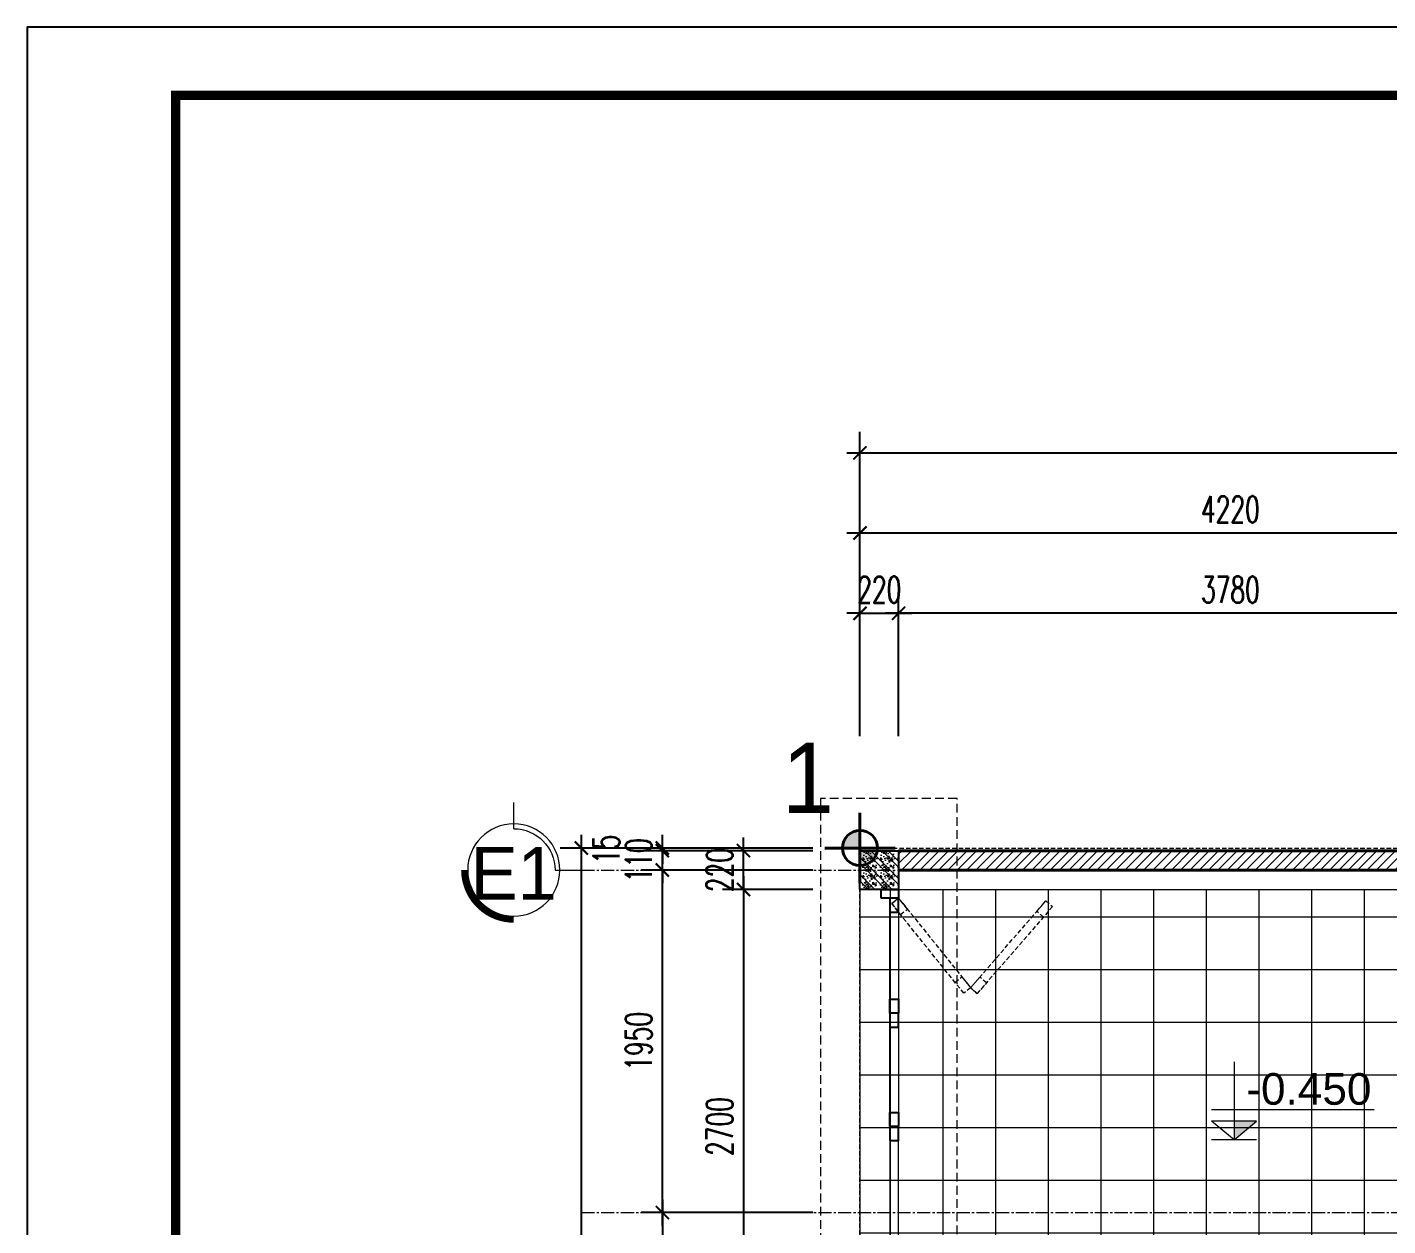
# Model space of a CAD drawing. Header units: millimetres. Extents: x -229618 to 2906, y -178063 to 96806.
# Drawn here: x -217616 to -209867, y -28820 to -21997 of the extents above; entities that cross this region are included whole.
import ezdxf
from ezdxf.enums import TextEntityAlignment as Align

# ---------------------------------------------------------------- set-up
doc = ezdxf.new("R2010")
doc.units = ezdxf.units.MM
doc.header["$LTSCALE"] = 200
doc.header["$MEASUREMENT"] = 0
doc.header["$PDMODE"] = 3
doc.header["$PDSIZE"] = 50
doc.linetypes.add('CENTER2', pattern=[1.125, 0.75, -0.125, 0.125, -0.125])
doc.linetypes.add('DASHED2', pattern=[0.375, 0.25, -0.125])
doc.layers.get('0').update_dxf_attribs({"color": 95, "linetype": 'CONTINUOUS'})
doc.layers.get('DEFPOINTS').update_dxf_attribs({"linetype": 'CONTINUOUS'})
for name, color, linetype, lineweight in [('cat', 1, 'CONTINUOUS', 40), ('hatch', 250, 'CONTINUOUS', 5), ('khuat', 8, 'DASHED2', 15), ('nho', 252, 'CONTINUOUS', 15), ('thay', 7, 'CONTINUOUS', 18), ('tim', 18, 'CENTER2', 9)]:
    doc.layers.add(name, color=color, linetype=linetype, lineweight=lineweight)
for name, color, linetype in [('COT', 2, 'CONTINUOUS'), ('DIM', 251, 'CONTINUOUS'), ('KHUNGTEN', 7, 'CONTINUOUS'), ('MANH', 9, 'CONTINUOUS'), ('TEXT', 33, 'CONTINUOUS')]:
    doc.layers.add(name, color=color, linetype=linetype)
doc.layers.add('in', color=203, linetype='CONTINUOUS', lineweight=5, plot=False)
doc.styles.add('Aria H iso', font='Vharial_0.ttf')
doc.styles.add('Arial N  iso', font='vnarialn_0.ttf')
doc.styles.add('dam', font='Vhavanb_0.ttf', dxfattribs={"width": 0.9, "height": 450})
doc.styles.add('Scale', font='vnsimli.shx', dxfattribs={"width": 0.65, "bigfont": 'bigfont.shx'})
doc.dimstyles.new('Scale', dxfattribs={"dimscale": 75, "dimtxt": 2, "dimasz": 1, "dimexe": 1.6, "dimexo": 0, "dimgap": 0.8, "dimtad": 1, "dimdec": 0, "dimzin": 0, "dimdsep": 46, "dimtxsty": 'Scale', "dimblk": 'ARCHTICK', "dimcen": 0.1, "dimdle": 1, "dimclrd": 256, "dimclre": 256, "dimclrt": 3, "dimadec": 0, "dimazin": 0, "dimtfac": 1, "dimtdec": 0, "dimtix": 1, "dimtmove": 2, "dimatfit": 3, "dimldrblk": 'ARCHTICK', "dimfxl": 0, "dimtolj": 1, "dimtzin": 0, "dimarcsym": 0})

# ---------------------------------------------------------------- blocks, each defined once
blk = doc.blocks.new('KhungA3')
at = {"layer": 'DEFPOINTS', "color": 8}
blk.add_lwpolyline([(-3.74, 3.81), (416.31, 3.81), (416.31, 300.81), (-3.74, 300.81)], close=True, dxfattribs=at)
at = {"layer": 'KHUNGTEN', "color": 4, "const_width": 0.724}
blk.add_lwpolyline([(7.54, 8.99), (411.13, 8.99), (411.13, 295.64), (7.54, 295.64)], close=True, dxfattribs=at)
blk = doc.blocks.new('cao do')
at = {"layer": 'thay'}
for p, q in [((0, 444.6), (0, 0)), ((798.2, 170.2), (-128.3, 170.2)), ((0, 0), (-127.9, 106.1)), ((127.9, 106.1), (-127.9, 106.1)), ((0, 0), (127.9, 106.1))]:
    blk.add_line(p, q, dxfattribs=at)
at = {"layer": 'thay', "ltscale": 600}
blk.add_line((128.3, 0), (-128.3, 0), dxfattribs=at)
at = {"layer": 'thay', "color": 150, "ltscale": 600}
blk.add_solid([(0, 0), (0, 106.1), (127.9, 106.1)], dxfattribs=at)
at = {"layer": 'TEXT', "style": 'Arial N  iso'}
blk.add_attdef('%%P0.000', text='', height=200, dxfattribs=at).set_placement((69.5, 290), align=Align.MIDDLE_LEFT)
blk = doc.blocks.new('_ArchTick')
at = {"color": 0, "linetype": 'ByBlock', "const_width": 0.15}
blk.add_lwpolyline([(-0.5, -0.5), (0.5, 0.5)], dxfattribs=at)
blk = doc.blocks.new('*D325')
at = {"layer": 'DEFPOINTS', "color": 0, "linetype": 'Continuous'}
for p in [(-212653, -25333.1), (-212653, -26031.6), (-208873, -26031.6)]:
    blk.add_point(p, dxfattribs=at)
at = {"layer": 'DIM', "linetype": 'Continuous', "lineweight": -2}
for p, q in [((-212653, -26031.6), (-212653, -25213.1)), ((-208873, -26031.6), (-208873, -25213.1)), ((-208798, -25333.1), (-212728, -25333.1))]:
    blk.add_line(p, q, dxfattribs=at)
at = {"layer": 'DIM', "linetype": 'Continuous', "lineweight": -2, "xscale": 75, "yscale": 75, "zscale": 75, "rotation": 180}
blk.add_blockref('_ArchTick', (-212653, -25333.1), dxfattribs=at)
at = {"layer": 'DIM', "linetype": 'Continuous', "lineweight": -2, "xscale": 75, "yscale": 75, "zscale": 75}
blk.add_blockref('_ArchTick', (-208873, -25333.1), dxfattribs=at)
at = {"layer": 'DIM', "color": 3, "linetype": 'Continuous', "insert": (-210763, -25198.1), "char_height": 150, "attachment_point": 5, "style": 'Scale'}
blk.add_mtext('\\A1;3780', dxfattribs=at)
blk = doc.blocks.new('*D65')
at = {"layer": 'DEFPOINTS', "color": 0, "linetype": 'Continuous'}
for p in [(-192873, -24419.5), (-212873, -26031.6), (-192873, -26031.6)]:
    blk.add_point(p, dxfattribs=at)
at = {"layer": 'DIM', "linetype": 'Continuous', "lineweight": -2}
for p, q in [((-212873, -26031.6), (-212873, -24299.5)), ((-192873, -26031.6), (-192873, -24299.5)), ((-212948, -24419.5), (-192798, -24419.5))]:
    blk.add_line(p, q, dxfattribs=at)
at = {"layer": 'DIM', "linetype": 'Continuous', "lineweight": -2, "xscale": 75, "yscale": 75, "zscale": 75, "rotation": 180}
blk.add_blockref('_ArchTick', (-212873, -24419.5), dxfattribs=at)
at = {"layer": 'DIM', "linetype": 'Continuous', "lineweight": -2, "xscale": 75, "yscale": 75, "zscale": 75}
blk.add_blockref('_ArchTick', (-192873, -24419.5), dxfattribs=at)
at = {"layer": 'DIM', "color": 3, "linetype": 'Continuous', "insert": (-202873, -24284.5), "char_height": 150, "attachment_point": 5, "style": 'Scale'}
blk.add_mtext('\\A1;20000', dxfattribs=at)
blk = doc.blocks.new('*D77')
at = {"layer": 'DEFPOINTS', "color": 0, "linetype": 'Continuous'}
for p in [(-213998.4, -26794.5), (-213142.4, -26794.5), (-213142.4, -28744.5)]:
    blk.add_point(p, dxfattribs=at)
at = {"layer": 'DIM', "linetype": 'Continuous', "lineweight": -2}
for p, q in [((-213998.4, -28819.5), (-213998.4, -26719.5)), ((-213142.4, -26794.5), (-214118.4, -26794.5)), ((-213142.4, -28744.5), (-214118.4, -28744.5))]:
    blk.add_line(p, q, dxfattribs=at)
at = {"layer": 'DIM', "linetype": 'Continuous', "lineweight": -2, "xscale": 75, "yscale": 75, "zscale": 75}
for p, rotation in [((-213998.4, -26794.5), 90), ((-213998.4, -28744.5), 270)]:
    blk.add_blockref('_ArchTick', p, dxfattribs=dict(at, rotation=rotation))
at = {"layer": 'DIM', "color": 3, "linetype": 'Continuous', "insert": (-214133.4, -27769.5), "char_height": 150, "attachment_point": 5, "rotation": 90, "style": 'Scale'}
blk.add_mtext('\\A1;1950', dxfattribs=at)
blk = doc.blocks.new('*D78')
at = {"layer": 'DEFPOINTS', "color": 0, "linetype": 'Continuous'}
for p in [(-213998.4, -26684.5), (-213142.4, -26684.5), (-213142.4, -26794.5)]:
    blk.add_point(p, dxfattribs=at)
at = {"layer": 'DIM', "linetype": 'Continuous', "lineweight": -2}
for p, q in [((-213998.4, -26684.5), (-213998.4, -26609.5)), ((-213142.4, -26684.5), (-214118.4, -26684.5)), ((-213998.4, -26794.5), (-213998.4, -26684.5)), ((-213142.4, -26794.5), (-214118.4, -26794.5)), ((-213998.4, -26794.5), (-213998.4, -26869.5))]:
    blk.add_line(p, q, dxfattribs=at)
at = {"layer": 'DIM', "linetype": 'Continuous', "lineweight": -2, "xscale": 75, "yscale": 75, "zscale": 75}
for p, rotation in [((-213998.4, -26684.5), 270), ((-213998.4, -26794.5), 90)]:
    blk.add_blockref('_ArchTick', p, dxfattribs=dict(at, rotation=rotation))
at = {"layer": 'DIM', "color": 3, "linetype": 'Continuous', "insert": (-214133.4, -26739.5), "char_height": 150, "attachment_point": 5, "rotation": 90, "style": 'Scale'}
blk.add_mtext('\\A1;110', dxfattribs=at)
blk = doc.blocks.new('*D80')
at = {"layer": 'DEFPOINTS', "color": 0, "linetype": 'Continuous'}
for p in [(-214460, -26669.5), (-213142.4, -26669.5), (-213142.4, -36669.5)]:
    blk.add_point(p, dxfattribs=at)
at = {"layer": 'DIM', "linetype": 'Continuous', "lineweight": -2}
for p, q in [((-214460, -36744.5), (-214460, -26594.5)), ((-213142.4, -26669.5), (-214580, -26669.5)), ((-213142.4, -36669.5), (-214580, -36669.5))]:
    blk.add_line(p, q, dxfattribs=at)
at = {"layer": 'DIM', "linetype": 'Continuous', "lineweight": -2, "xscale": 75, "yscale": 75, "zscale": 75}
for p, rotation in [((-214460, -26669.5), 90), ((-214460, -36669.5), 270)]:
    blk.add_blockref('_ArchTick', p, dxfattribs=dict(at, rotation=rotation))
at = {"layer": 'DIM', "color": 3, "linetype": 'Continuous', "insert": (-214595, -31669.5), "char_height": 150, "attachment_point": 5, "rotation": 90, "style": 'Scale'}
blk.add_mtext('\\A1;10000', dxfattribs=at)
blk = doc.blocks.new('tr')
at = {"layer": 'thay', "ltscale": 600}
for p, q in [((0, -200), (0, 0)), ((313, -513), (513, -513))]:
    blk.add_line(p, q, dxfattribs=at)
at = {"layer": 'thay', "ltscale": 600, "const_width": 50}
blk.add_lwpolyline([(-375, -513, 0.414214), (0, -888, 0.414214)], format="xyb", dxfattribs=at)
at = {"layer": 'thay', "ltscale": 600}
blk.add_circle((0, -513), 350, dxfattribs=at)
blk.add_arc((0, -513), 313, 0, 90, dxfattribs=at)
at = {"layer": 'TEXT', "linetype": 'Continuous', "style": 'Aria H iso'}
blk.add_attdef('A', text='', height=350, dxfattribs=at).set_placement((0, -671), align=Align.CENTER)
blk = doc.blocks.new('*D81')
at = {"layer": 'DEFPOINTS', "color": 0, "linetype": 'Continuous'}
for p in [(-213998.4, -26669.5), (-213142.4, -26669.5), (-213142.4, -26684.5)]:
    blk.add_point(p, dxfattribs=at)
at = {"layer": 'DIM', "linetype": 'Continuous', "lineweight": -2}
for p, q in [((-213998.4, -26669.5), (-213998.4, -26594.5)), ((-213142.4, -26669.5), (-214118.4, -26669.5)), ((-213142.4, -26684.5), (-214118.4, -26684.5)), ((-213998.4, -26684.5), (-213998.4, -26669.5)), ((-213998.4, -26684.5), (-213998.4, -26759.5))]:
    blk.add_line(p, q, dxfattribs=at)
at = {"layer": 'DIM', "linetype": 'Continuous', "lineweight": -2, "xscale": 75, "yscale": 75, "zscale": 75}
for p, rotation in [((-213998.4, -26669.5), 270), ((-213998.4, -26684.5), 90)]:
    blk.add_blockref('_ArchTick', p, dxfattribs=dict(at, rotation=rotation))
at = {"layer": 'DIM', "color": 3, "linetype": 'Continuous', "insert": (-214317.8, -26677), "char_height": 150, "attachment_point": 5, "rotation": 90, "style": 'Scale'}
blk.add_mtext('\\A1;15', dxfattribs=at)
blk = doc.blocks.new('*D83')
at = {"layer": 'DEFPOINTS', "color": 0, "linetype": 'Continuous'}
for p in [(-213536.8, -26684.5), (-213142.4, -26684.5), (-213142.4, -26905)]:
    blk.add_point(p, dxfattribs=at)
at = {"layer": 'DIM', "linetype": 'Continuous', "lineweight": -2}
for p, q in [((-213536.8, -26684.5), (-213536.8, -26609.5)), ((-213142.4, -26684.5), (-213656.8, -26684.5)), ((-213536.8, -26905), (-213536.8, -26684.5)), ((-213142.4, -26905), (-213656.8, -26905)), ((-213536.8, -26905), (-213536.8, -26980))]:
    blk.add_line(p, q, dxfattribs=at)
at = {"layer": 'DIM', "linetype": 'Continuous', "lineweight": -2, "xscale": 75, "yscale": 75, "zscale": 75}
for p, rotation in [((-213536.8, -26684.5), 270), ((-213536.8, -26905), 90)]:
    blk.add_blockref('_ArchTick', p, dxfattribs=dict(at, rotation=rotation))
at = {"layer": 'DIM', "color": 3, "linetype": 'Continuous', "insert": (-213671.8, -26794.8), "char_height": 150, "attachment_point": 5, "rotation": 90, "style": 'Scale'}
blk.add_mtext('\\A1;220', dxfattribs=at)
blk = doc.blocks.new('*D84')
at = {"layer": 'DEFPOINTS', "color": 0, "linetype": 'Continuous'}
for p in [(-213142.4, -26905), (-213536.8, -29604.5), (-213142.4, -29604.5)]:
    blk.add_point(p, dxfattribs=at)
at = {"layer": 'DIM', "linetype": 'Continuous', "lineweight": -2}
for p, q in [((-213536.8, -26830), (-213536.8, -29679.5)), ((-213142.4, -26905), (-213656.8, -26905)), ((-213142.4, -29604.5), (-213656.8, -29604.5))]:
    blk.add_line(p, q, dxfattribs=at)
at = {"layer": 'DIM', "linetype": 'Continuous', "lineweight": -2, "xscale": 75, "yscale": 75, "zscale": 75}
for p, rotation in [((-213536.8, -26905), 90), ((-213536.8, -29604.5), 270)]:
    blk.add_blockref('_ArchTick', p, dxfattribs=dict(at, rotation=rotation))
at = {"layer": 'DIM', "color": 3, "linetype": 'Continuous', "insert": (-213671.8, -28254.8), "char_height": 150, "attachment_point": 5, "rotation": 90, "style": 'Scale'}
blk.add_mtext('\\A1;2700', dxfattribs=at)
blk = doc.blocks.new('*D88')
at = {"layer": 'DEFPOINTS', "color": 0, "linetype": 'Continuous'}
for p in [(-212653, -25333.1), (-212873, -26031.6), (-212653, -26031.6)]:
    blk.add_point(p, dxfattribs=at)
at = {"layer": 'DIM', "linetype": 'Continuous', "lineweight": -2}
for p, q in [((-212873, -26031.6), (-212873, -25213.1)), ((-212653, -26031.6), (-212653, -25213.1)), ((-212873, -25333.1), (-212948, -25333.1)), ((-212873, -25333.1), (-212653, -25333.1)), ((-212653, -25333.1), (-212578, -25333.1))]:
    blk.add_line(p, q, dxfattribs=at)
at = {"layer": 'DIM', "linetype": 'Continuous', "lineweight": -2, "xscale": 75, "yscale": 75, "zscale": 75}
blk.add_blockref('_ArchTick', (-212873, -25333.1), dxfattribs=at)
at = {"layer": 'DIM', "linetype": 'Continuous', "lineweight": -2, "xscale": 75, "yscale": 75, "zscale": 75, "rotation": 180}
blk.add_blockref('_ArchTick', (-212653, -25333.1), dxfattribs=at)
at = {"layer": 'DIM', "color": 3, "linetype": 'Continuous', "insert": (-212763, -25198.1), "char_height": 150, "attachment_point": 5, "style": 'Scale'}
blk.add_mtext('\\A1;220', dxfattribs=at)
blk = doc.blocks.new('*D89')
at = {"layer": 'DEFPOINTS', "color": 0, "linetype": 'Continuous'}
for p in [(-212873, -24876.3), (-212873, -26031.6), (-208653, -26031.6)]:
    blk.add_point(p, dxfattribs=at)
at = {"layer": 'DIM', "linetype": 'Continuous', "lineweight": -2}
for p, q in [((-212873, -26031.6), (-212873, -24756.3)), ((-208653, -26031.6), (-208653, -24756.3)), ((-208578, -24876.3), (-212948, -24876.3))]:
    blk.add_line(p, q, dxfattribs=at)
at = {"layer": 'DIM', "linetype": 'Continuous', "lineweight": -2, "xscale": 75, "yscale": 75, "zscale": 75, "rotation": 180}
blk.add_blockref('_ArchTick', (-212873, -24876.3), dxfattribs=at)
at = {"layer": 'DIM', "linetype": 'Continuous', "lineweight": -2, "xscale": 75, "yscale": 75, "zscale": 75}
blk.add_blockref('_ArchTick', (-208653, -24876.3), dxfattribs=at)
at = {"layer": 'DIM', "color": 3, "linetype": 'Continuous', "insert": (-210763, -24741.3), "char_height": 150, "attachment_point": 5, "style": 'Scale'}
blk.add_mtext('\\A1;4220', dxfattribs=at)
blk = doc.blocks.new('*D91')
at = {"layer": 'DEFPOINTS', "color": 0, "linetype": 'Continuous'}
for p in [(-213142.4, -28744.5), (-213998.4, -29944.5), (-213142.4, -29944.5)]:
    blk.add_point(p, dxfattribs=at)
at = {"layer": 'DIM', "linetype": 'Continuous', "lineweight": -2}
for p, q in [((-213998.4, -28669.5), (-213998.4, -30019.5)), ((-213142.4, -28744.5), (-214118.4, -28744.5)), ((-213142.4, -29944.5), (-214118.4, -29944.5))]:
    blk.add_line(p, q, dxfattribs=at)
at = {"layer": 'DIM', "linetype": 'Continuous', "lineweight": -2, "xscale": 75, "yscale": 75, "zscale": 75}
for p, rotation in [((-213998.4, -28744.5), 90), ((-213998.4, -29944.5), 270)]:
    blk.add_blockref('_ArchTick', p, dxfattribs=dict(at, rotation=rotation))
at = {"layer": 'DIM', "color": 3, "linetype": 'Continuous', "insert": (-214133.4, -29344.5), "char_height": 150, "attachment_point": 5, "rotation": 90, "style": 'Scale'}
blk.add_mtext('\\A1;1200', dxfattribs=at)
blk = doc.blocks.new('A$C028E5273')
at = {"layer": 'hatch', "linetype": 'Continuous'}
h = blk.add_hatch(color=256, dxfattribs=at)
h.paths.add_polyline_path([(0, 100, 0.414214), (-100, 0), (0, 0)])
h.paths.add_polyline_path([(100, 0), (0, 0), (0, -100, 0.414214)])
at = {"layer": 'cat'}
for p, q in [((0, -200), (0, 200)), ((-200, 0), (200, 0))]:
    blk.add_line(p, q, dxfattribs=at)
blk.add_circle((0, 0), 100, dxfattribs=at)

msp = doc.modelspace()

# ---------------------------------------------------------------- hatches: boundary and pattern name
at = {"layer": 'hatch'}
h = msp.add_hatch(dxfattribs=at)
h.set_pattern_fill('BT', color=256, scale=100, style=0)
h.set_pattern_definition([(0, (2419.03, -65767.04), (0, -100), [0, -100]), (0, (2348.38, -65810.28), (0, -100), [0, -100]), (0, (2351.51, -65792.67), (0, -100), [0, -100]), (0, (2386.74, -65800.88), (0, -100), [0, -100]), (0, (2367.76, -65829.64), (0, -100), [0, -100]), (0, (2362.67, -65816.93), (0, -100), [0, -100]), (0, (2371.67, -65838.25), (0, -100), [0, -100]), (0, (2357.78, -65846.66), (0, -100), [0, -100]), (0, (2376.95, -65824.75), (0, -100), [0, -100]), (0, (2344.86, -65825.14), (0, -100), [0, -100]), (0, (2408.85, -65825.53), (0, -100), [0, -100]), (0, (2423.33, -65828.27), (0, -100), [0, -100]), (0, (2415.9, -65818.1), (0, -100), [0, -100]), (0, (2418.05, -65804.41), (0, -100), [0, -100]), (0, (2392.02, -65816.34), (0, -100), [0, -100]), (0, (2391.24, -65788.76), (0, -100), [0, -100]), (0, (2391.24, -65780.15), (0, -100), [0, -100]), (0, (2343.88, -65778.19), (0, -100), [0, -100]), (0, (2383.41, -65789.93), (0, -100), [0, -100]), (0, (2383.8, -65756.67), (0, -100), [0, -100]), (0, (2373.04, -65778), (0, -100), [0, -100]), (0, (2373.82, -65768.21), (0, -100), [0, -100]), (0, (2360.91, -65760.98), (0, -100), [0, -100]), (0, (2367.56, -65774.28), (0, -100), [0, -100]), (0, (2362.86, -65778.39), (0, -100), [0, -100]), (315, (2415.726, -65775.316), (0, -100.00003), [8, -133.4214]), (225, (2421.38, -65780.97), (-100.00003, 0), [8, -133.4214]), (90, (2415.73, -65786.63), (100, 2e-14), [11.3137, -88.6863]), (180, (2412.25, -65776.59), (-1e-14, 100), [12, -88]), (90, (2400.25, -65776.59), (100, 2e-14), [12, -88]), (315, (2400.254, -65764.59), (0, -100.00003), [16.9706, -124.4508]), (270, (2375.25, -65783.51), (-100, -6e-15), [16.8, -83.2]), (180, (2375.25, -65800.31), (-1e-14, 100), [16.8, -83.2]), (45, (2358.45, -65800.305), (100.00003, 2e-14), [23.7588, -117.6626]), (225, (2361.02, -65765.524), (-100.00003, 0), [7, -134.4214]), (135, (2356.07, -65770.474), (-1e-14, 100.00003), [7, -134.4214]), (0, (2351.12, -65765.52), (0, -100), [9.8995, -90.1005]), (0, (2397.57, -65833.13), (0, -100), [13.75, -86.25]), (270, (2411.32, -65833.13), (-100, -6e-15), [13.75, -86.25]), (135, (2411.32, -65846.88), (-1e-14, 100.00003), [19.4454, -121.9759]), (90, (2386.01, -65835.12), (100, 2e-14), [12.5, -87.5]), (0, (2386.01, -65822.62), (0, -100), [12.5, -87.5]), (225, (2398.505, -65822.62), (-100.00003, 0), [17.6777, -123.7437]), (315, (2392.365, -65838.97), (0, -100.00003), [8.5, -132.9214]), (225, (2398.375, -65844.98), (-100.00003, 0), [8.5, -132.9214]), (90, (2392.36, -65850.99), (100, 2e-14), [12.0208, -87.9792]), (225, (2353.1, -65831.77), (-100.00003, 0), [14.1421, -127.2792]), (0, (2343.1, -65831.77), (0, -100), [10, -90]), (90, (2343.1, -65841.77), (100, 2e-14), [10, -90]), (315, (2335.734, -65754.21), (-49.497475, -49.497475), []), (315, (2370.734, -65754.21), (-49.497475, -49.497475), [])])
h.paths.add_polyline_path([(-212873, -26684.5), (-212653, -26684.5), (-212653, -26904.5), (-212873, -26904.5)])
at = {"layer": 'hatch', "linetype": 'Continuous'}
h = msp.add_hatch(dxfattribs=at)
h.set_pattern_fill('ANSI31', color=256, scale=300, style=0)
h.set_pattern_definition([(45, (-235340.12, -37193.56), (-26.516504, 26.516504), [])])
h.paths.add_polyline_path([(-208818, -26794.5), (-208818, -26684.5), (-207263, -26684.5), (-207263, -26794.5)])
h.paths.add_polyline_path([(-208928, -26684.5), (-208928, -26794.5), (-212653, -26794.5), (-212653, -26684.5)])
h = msp.add_hatch(dxfattribs=at)
h.set_pattern_fill('ANSI37', color=256, scale=2400, angle=45, style=0)
h.set_pattern_definition([(270, (0, -63660.4), (-300, -6e-14), []), (180, (0, -63660.4), (-6e-14, 300), [])])
h.paths.add_polyline_path([(-212653, -29604.5), (-212873, -29604.5), (-212873, -26904.5), (-207263, -26904.5), (-207263, -29724.5), (-208873, -29724.5), (-208873, -30164.5), (-209033, -30164.5), (-209033, -32234.5), (-212653, -32234.5), (-212653, -32124.5), (-212873, -32124.5), (-212873, -31124.5), (-212653, -31124.5)])

# ---------------------------------------------------------------- linework, layer by layer
at = {"layer": 'cat'}
for p, q in [((-212653, -26684.5), (-207263, -26684.5)), ((-212653, -26794.5), (-207263, -26794.5))]:
    msp.add_line(p, q, dxfattribs=at)
at = {"layer": 'COT', "linetype": 'Continuous'}
msp.add_lwpolyline([(-212873, -26684.5), (-212653, -26684.5), (-212653, -26904.5), (-212873, -26904.5)], close=True, dxfattribs=at)
at = {"layer": 'in', "linetype": 'Continuous'}
msp.add_lwpolyline([(-217616.4, -44271.6), (-186113.1, -44271.6), (-186113.1, -21996.6), (-217616.4, -21996.6)], close=True, dxfattribs=at)
at = {"layer": 'khuat'}
msp.add_lwpolyline([(-213097.5, -36892.9), (-212320.1, -36892.9), (-212320.1, -26386.9), (-213097.5, -26386.9)], close=True, dxfattribs=at)
at = {"layer": 'khuat', "linetype": 'DASHED2', "ltscale": 0.5}
msp.add_lwpolyline([(-212873, -36669.5), (-212873, -26669.5), (-192873, -26669.5), (-192873, -36669.5)], close=True, dxfattribs=at)
at = {"layer": 'khuat', "ltscale": 0.5}
for points in [[(-212692, -26985.9), (-212653, -26954.5), (-212242.7, -27465), (-212281.6, -27496.4)], [(-212641.9, -27048.2), (-212602.9, -27016.9), (-212653, -26954.5), (-212692, -26985.9)], [(-212204.9, -27497.8), (-212242.7, -27465), (-211814, -26969.8), (-211776.2, -27002.6)], [(-211828.5, -27063), (-211866.3, -27030.3), (-211814, -26969.8), (-211776.2, -27002.6)], [(-212331.8, -27434), (-212292.8, -27402.7), (-212242.7, -27465), (-212281.6, -27496.4)], [(-212152.5, -27437.3), (-212190.3, -27404.6), (-212242.7, -27465), (-212204.9, -27497.8)]]:
    msp.add_lwpolyline(points, close=True, dxfattribs=at)
at = {"layer": 'nho', "linetype": 'Continuous'}
for points in [[(-212703, -26954.5), (-212653, -26954.5), (-212653, -27609.5), (-212703, -27609.5)], [(-212703, -27609.5), (-212653, -27609.5), (-212653, -28254.8), (-212703, -28254.8)], [(-212703, -28900), (-212653, -28900), (-212653, -28254.8), (-212703, -28254.8)]]:
    msp.add_lwpolyline(points, close=True, dxfattribs=at)
at = {"layer": 'TEXT', "linetype": 'Continuous'}
for points in [[(-212753, -26954.5), (-212753, -26904.5), (-212653, -26904.5), (-212653, -26954.5)], [(-212703, -27034.5), (-212653, -27034.5), (-212653, -26954.5), (-212703, -26954.5)], [(-212703, -27529.5), (-212653, -27529.5), (-212653, -27609.5), (-212703, -27609.5)], [(-212703, -27689.5), (-212653, -27689.5), (-212653, -27609.5), (-212703, -27609.5)], [(-212703, -28174.8), (-212653, -28174.8), (-212653, -28254.8), (-212703, -28254.8)], [(-212703, -28334.8), (-212653, -28334.8), (-212653, -28254.8), (-212703, -28254.8)]]:
    msp.add_lwpolyline(points, close=True, dxfattribs=at)
at = {"layer": 'thay'}
for p, q in [((-212873, -26904.5), (-212873, -29834.5)), ((-212653, -26904.5), (-207263, -26904.5))]:
    msp.add_line(p, q, dxfattribs=at)
at = {"layer": 'tim', "ltscale": 0.5}
for p, q in [((-214460, -26794.5), (-191669.7, -26794.5)), ((-214460, -28744.5), (-191669.7, -28744.5))]:
    msp.add_line(p, q, dxfattribs=at)

# ---------------------------------------------------------------- block references
at = {"layer": 'DIM', "linetype": 'Continuous'}
msp.add_blockref('A$C028E5273', (-212873, -26669.5), dxfattribs=at)
at = {"layer": 'KHUNGTEN', "xscale": 75, "yscale": 75, "zscale": 75.00000000000009}
msp.add_blockref('KhungA3', (-217336, -44557.6), dxfattribs=at)
at = {"layer": 'MANH', "xscale": -0.75, "yscale": 0.75, "zscale": 0.75, "rotation": 270}
msp.add_blockref('tr', (-214460, -26794.5), dxfattribs=at)
at = {"layer": 'thay', "linetype": 'Continuous'}
ref = msp.add_blockref('cao do', (-210742, -28330.7), dxfattribs=at)
ref.add_attrib('%%P0.000', '-0.450', dxfattribs={"layer": 'TEXT', "height": 180, "style": 'Arial N  iso'}).set_placement((-210672.5, -28040.7), align=Align.MIDDLE_LEFT)

# ---------------------------------------------------------------- texts
at = {"layer": 'TEXT', "style": 'dam'}
msp.add_text('1', height=400, dxfattribs=at).set_placement((-213169.3, -26469.7), align=Align.CENTER)
at = {"layer": 'TEXT', "linetype": 'Continuous', "style": 'dam'}
msp.add_text('e1', height=300, dxfattribs=at).set_placement((-214844.9, -26813), align=Align.MIDDLE)

# ---------------------------------------------------------------- dimensions: what is measured, and where the dimension line sits
at = {"layer": 'DIM', "linetype": 'Continuous'}
for base, p2, picture, middle in [((-192873, -24419.5), (-192873, -26031.6), '*D65', (-202873, -24284.5)), ((-212653, -25333.1), (-212653, -26031.6), '*D88', (-212763, -25198.1))]:
    dim = msp.add_linear_dim(base=base, p1=(-212873, -26031.6), p2=p2, dimstyle='Scale', dxfattribs=at)
    dim.commit()
    dim.dimension.update_dxf_attribs({"geometry": picture, "text_midpoint": middle})
for base, p1, p2, picture, middle in [((-212873, -24876.3), (-208653, -26031.6), (-212873, -26031.6), '*D89', (-210763, -24741.3)), ((-212653, -25333.1), (-208873, -26031.6), (-212653, -26031.6), '*D325', (-210763, -25198.1))]:
    dim = msp.add_linear_dim(base=base, p1=p1, p2=p2, dimstyle='Scale', override={"dimfxl": 70}, dxfattribs=at)
    dim.commit()
    dim.dimension.update_dxf_attribs({"geometry": picture, "text_midpoint": middle})
dim = msp.add_linear_dim(base=(-213998.4, -26669.5), p1=(-213142.4, -26684.5), p2=(-213142.4, -26669.5), angle=270, dimstyle='Scale', override={"dimfxl": 70}, dxfattribs=at)
dim.commit()
dim.dimension.update_dxf_attribs({"geometry": '*D81', "text_midpoint": (-214317.8, -26677), "dimtype": 160})
for base, p1, p2, picture, middle in [((-213998.4, -26684.5), (-213142.4, -26794.5), (-213142.4, -26684.5), '*D78', (-214133.4, -26739.5)), ((-214460, -26669.5), (-213142.4, -36669.5), (-213142.4, -26669.5), '*D80', (-214595, -31669.5)), ((-213998.4, -26794.5), (-213142.4, -28744.5), (-213142.4, -26794.5), '*D77', (-214133.4, -27769.5))]:
    dim = msp.add_linear_dim(base=base, p1=p1, p2=p2, angle=270, dimstyle='Scale', dxfattribs=at)
    dim.commit()
    dim.dimension.update_dxf_attribs({"geometry": picture, "text_midpoint": middle})
for base, p1, p2, picture, middle in [((-213536.7763, -26684.5353), (-213142.3863, -26904.984), (-213142.3863, -26684.5353), '*D83', (-213671.7763, -26794.7596)), ((-213536.7763, -29604.5353), (-213142.3863, -26904.984), (-213142.3863, -29604.5353), '*D84', (-213671.7763, -28254.7596)), ((-213998.4, -29944.5), (-213142.4, -28744.5), (-213142.4, -29944.5), '*D91', (-214133.4, -29344.5))]:
    dim = msp.add_linear_dim(base=base, p1=p1, p2=p2, angle=270, dimstyle='Scale', override={"dimfxl": 70}, dxfattribs=at)
    dim.commit()
    dim.dimension.update_dxf_attribs({"geometry": picture, "text_midpoint": middle})

doc.saveas('drawing.dxf')
